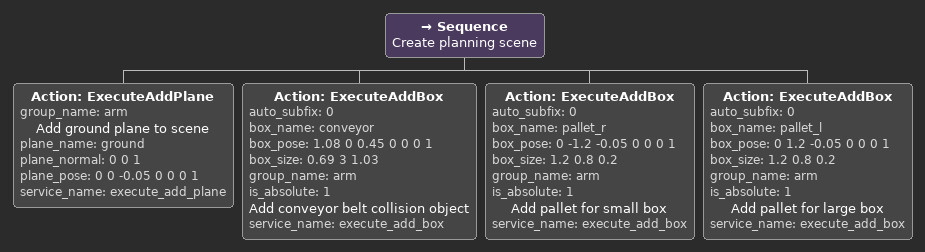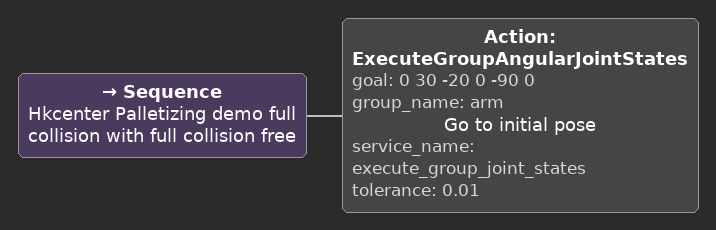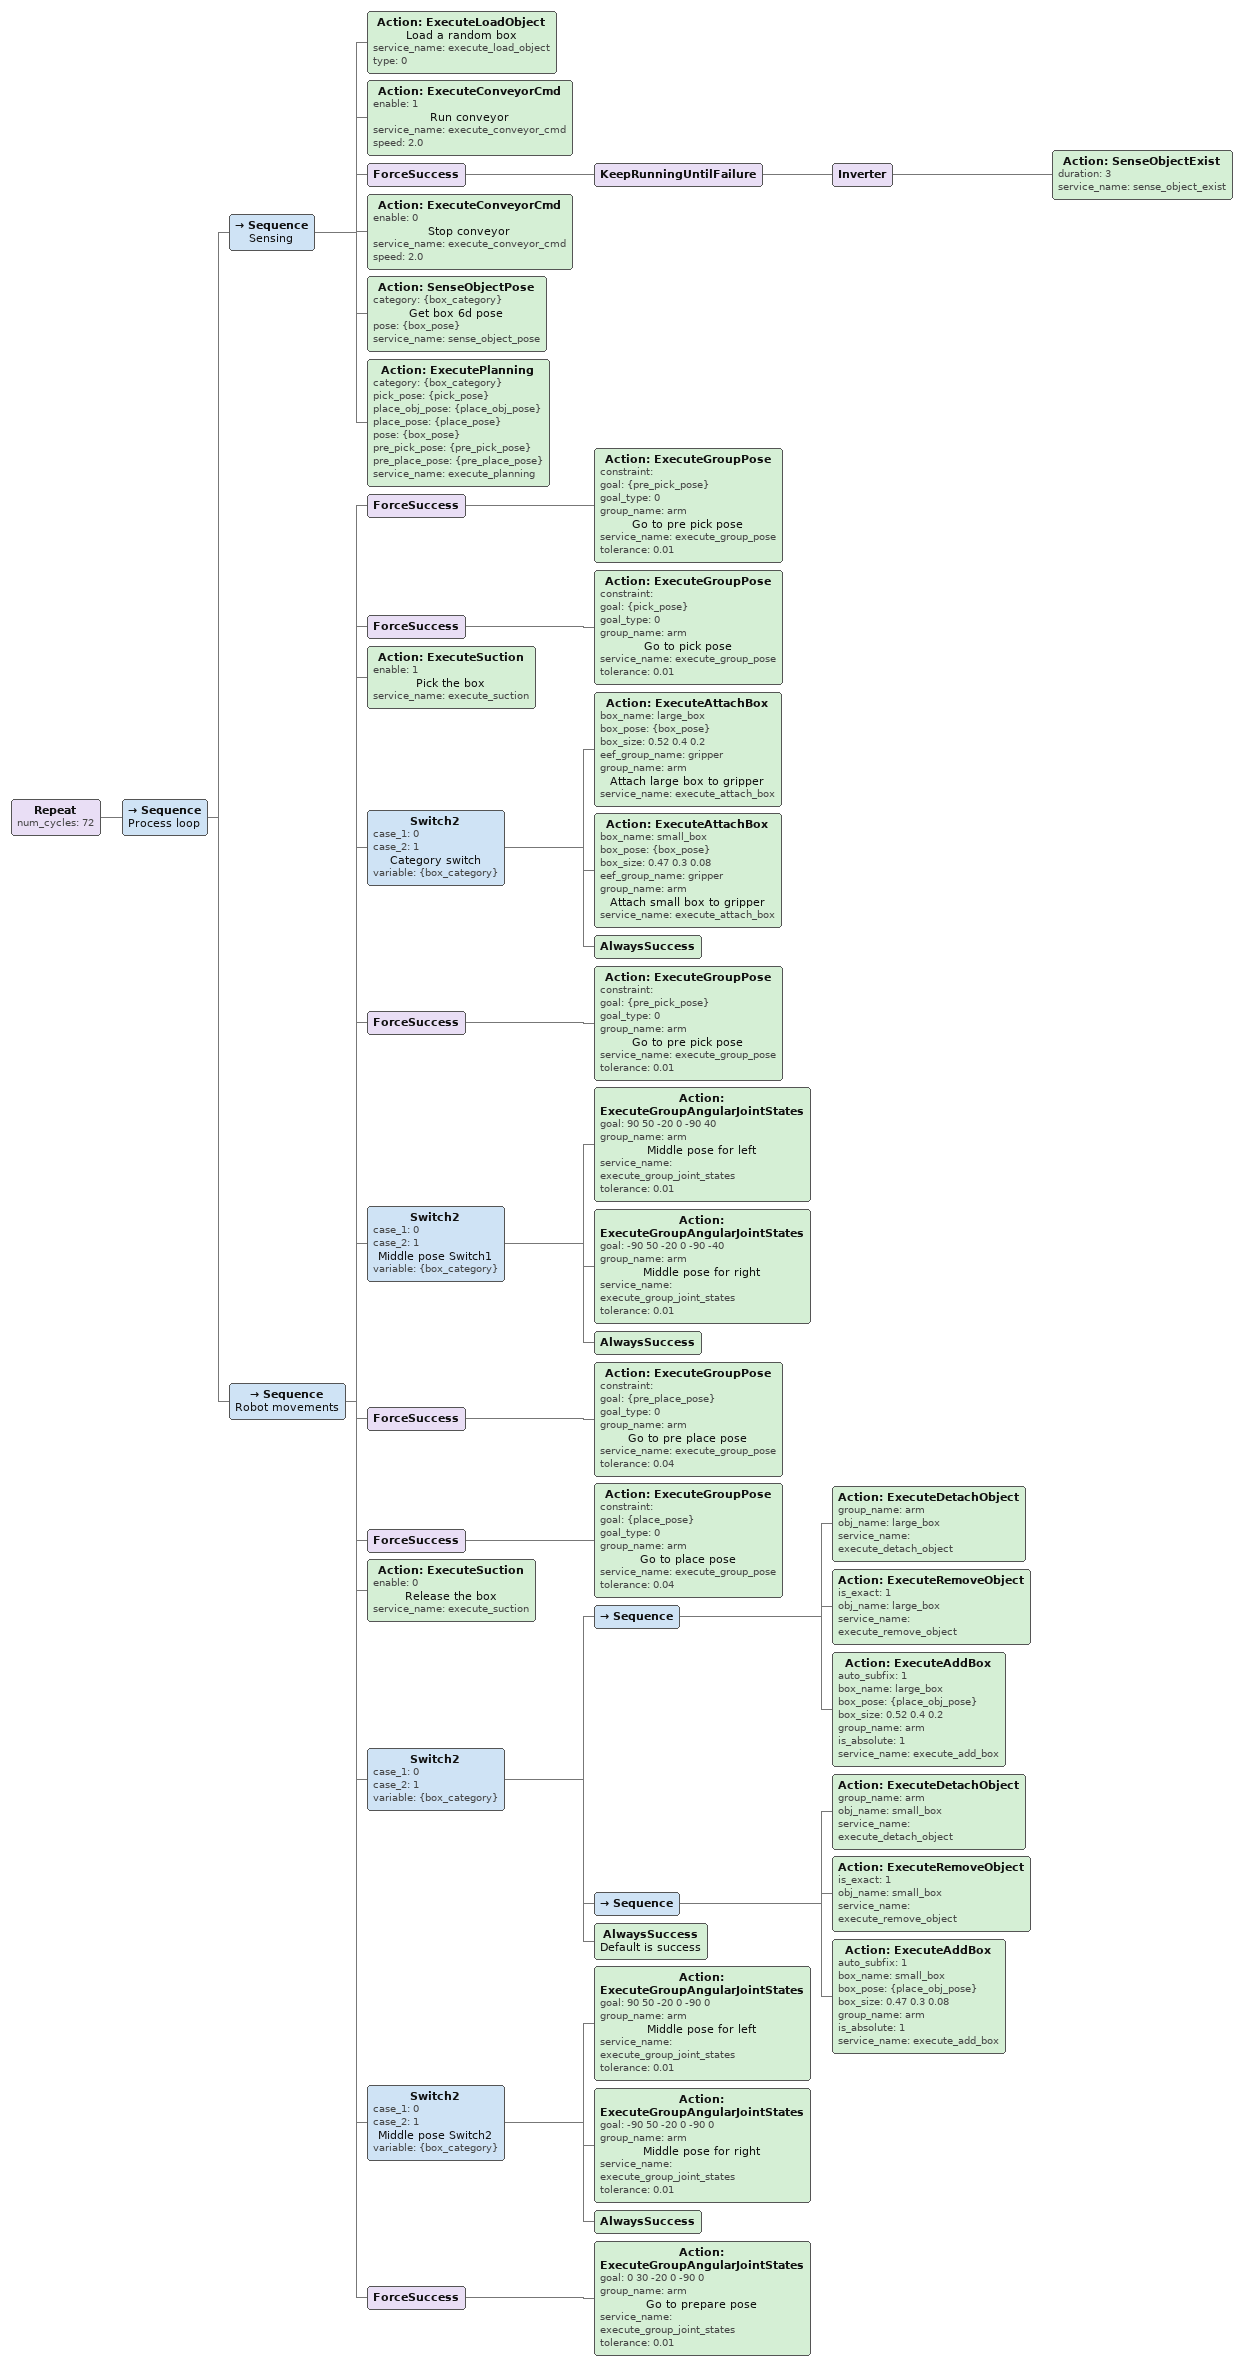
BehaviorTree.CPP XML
<Sequence name="Create planning scene">
    <Action ID="ExecuteAddPlane" group_name="arm" name="Add ground plane to scene" plane_name="ground" plane_normal="0 0 1" plane_pose="0 0 -0.05 0 0 0 1" service_name="execute_add_plane"/>
    <Action ID="ExecuteAddBox" auto_subfix="0" box_name="conveyor" box_pose="1.08 0 0.45 0 0 0 1" box_size="0.69 3 1.03" group_name="arm" is_absolute="1" name="Add conveyor belt collision object" service_name="execute_add_box"/>
    <Action ID="ExecuteAddBox" auto_subfix="0" box_name="pallet_r" box_pose="0 -1.2 -0.05 0 0 0 1" box_size="1.2 0.8 0.2" group_name="arm" is_absolute="1" name="Add pallet for small box" service_name="execute_add_box"/>
    <Action ID="ExecuteAddBox" auto_subfix="0" box_name="pallet_l" box_pose="0 1.2 -0.05 0 0 0 1" box_size="1.2 0.8 0.2" group_name="arm" is_absolute="1" name="Add pallet for large box" service_name="execute_add_box"/>
</Sequence>

<Sequence name="Hkcenter Palletizing demo full collision with full collision free">
    <Action ID="ExecuteGroupAngularJointStates" goal="0 30 -20 0 -90 0" group_name="arm" name="Go to initial pose" service_name="execute_group_joint_states" tolerance="0.01"/>
</Sequence>

<Repeat num_cycles="72">
    <Sequence name="Process loop">
        <Sequence name="Sensing">
            <Action ID="ExecuteLoadObject" name="Load a random box" service_name="execute_load_object" type="0"/>
            <Action ID="ExecuteConveyorCmd" enable="1" name="Run conveyor" service_name="execute_conveyor_cmd" speed="2.0"/>
            <ForceSuccess>
                <KeepRunningUntilFailure>
                    <Inverter>
                        <Action ID="SenseObjectExist" duration="3" service_name="sense_object_exist"/>
                    </Inverter>
                </KeepRunningUntilFailure>
            </ForceSuccess>
            <Action ID="ExecuteConveyorCmd" enable="0" name="Stop conveyor" service_name="execute_conveyor_cmd" speed="2.0"/>
            <Action ID="SenseObjectPose" category="{box_category}" name="Get box 6d pose" pose="{box_pose}" service_name="sense_object_pose"/>
            <Action ID="ExecutePlanning" category="{box_category}" pick_pose="{pick_pose}" place_obj_pose="{place_obj_pose}" place_pose="{place_pose}" pose="{box_pose}" pre_pick_pose="{pre_pick_pose}" pre_place_pose="{pre_place_pose}" service_name="execute_planning"/>
        </Sequence>
        <Sequence name="Robot movements">
            <ForceSuccess>
                <Action ID="ExecuteGroupPose" constraint="" goal="{pre_pick_pose}" goal_type="0" group_name="arm" name="Go to pre pick pose" service_name="execute_group_pose" tolerance="0.01"/>
            </ForceSuccess>
            <ForceSuccess>
                <Action ID="ExecuteGroupPose" constraint="" goal="{pick_pose}" goal_type="0" group_name="arm" name="Go to pick pose" service_name="execute_group_pose" tolerance="0.01"/>
            </ForceSuccess>
            <Action ID="ExecuteSuction" enable="1" name="Pick the box" service_name="execute_suction"/>
            <Switch2 case_1="0" case_2="1" name="Category switch" variable="{box_category}">
                <Action ID="ExecuteAttachBox" box_name="large_box" box_pose="{box_pose}" box_size="0.52 0.4 0.2" eef_group_name="gripper" group_name="arm" name="Attach large box to gripper" service_name="execute_attach_box"/>
                <Action ID="ExecuteAttachBox" box_name="small_box" box_pose="{box_pose}" box_size="0.47 0.3 0.08" eef_group_name="gripper" group_name="arm" name="Attach small box to gripper" service_name="execute_attach_box"/>
                <AlwaysSuccess/>
            </Switch2>
            <ForceSuccess>
                <Action ID="ExecuteGroupPose" constraint="" goal="{pre_pick_pose}" goal_type="0" group_name="arm" name="Go to pre pick pose" service_name="execute_group_pose" tolerance="0.01"/>
            </ForceSuccess>
            <Switch2 case_1="0" case_2="1" name="Middle pose Switch1" variable="{box_category}">
                <Action ID="ExecuteGroupAngularJointStates" goal="90 50 -20 0 -90 40" group_name="arm" name="Middle pose for left" service_name="execute_group_joint_states" tolerance="0.01"/>
                <Action ID="ExecuteGroupAngularJointStates" goal="-90 50 -20 0 -90 -40" group_name="arm" name="Middle pose for right" service_name="execute_group_joint_states" tolerance="0.01"/>
                <AlwaysSuccess/>
            </Switch2>
            <ForceSuccess>
                <Action ID="ExecuteGroupPose" constraint="" goal="{pre_place_pose}" goal_type="0" group_name="arm" name="Go to pre place pose" service_name="execute_group_pose" tolerance="0.04"/>
            </ForceSuccess>
            <ForceSuccess>
                <Action ID="ExecuteGroupPose" constraint="" goal="{place_pose}" goal_type="0" group_name="arm" name="Go to place pose" service_name="execute_group_pose" tolerance="0.04"/>
            </ForceSuccess>
            <Action ID="ExecuteSuction" enable="0" name="Release the box" service_name="execute_suction"/>
            <Switch2 case_1="0" case_2="1" variable="{box_category}">
                <Sequence>
                    <Action ID="ExecuteDetachObject" group_name="arm" obj_name="large_box" service_name="execute_detach_object"/>
                    <Action ID="ExecuteRemoveObject" is_exact="1" obj_name="large_box" service_name="execute_remove_object"/>
                    <Action ID="ExecuteAddBox" auto_subfix="1" box_name="large_box" box_pose="{place_obj_pose}" box_size="0.52 0.4 0.2" group_name="arm" is_absolute="1" service_name="execute_add_box"/>
                </Sequence>
                <Sequence>
                    <Action ID="ExecuteDetachObject" group_name="arm" obj_name="small_box" service_name="execute_detach_object"/>
                    <Action ID="ExecuteRemoveObject" is_exact="1" obj_name="small_box" service_name="execute_remove_object"/>
                    <Action ID="ExecuteAddBox" auto_subfix="1" box_name="small_box" box_pose="{place_obj_pose}" box_size="0.47 0.3 0.08" group_name="arm" is_absolute="1" service_name="execute_add_box"/>
                </Sequence>
                <AlwaysSuccess name="Default is success"/>
            </Switch2>
            <Switch2 case_1="0" case_2="1" name="Middle pose Switch2" variable="{box_category}">
                <Action ID="ExecuteGroupAngularJointStates" goal="90 50 -20 0 -90 0" group_name="arm" name="Middle pose for left" service_name="execute_group_joint_states" tolerance="0.01"/>
                <Action ID="ExecuteGroupAngularJointStates" goal="-90 50 -20 0 -90 0" group_name="arm" name="Middle pose for right" service_name="execute_group_joint_states" tolerance="0.01"/>
                <AlwaysSuccess/>
            </Switch2>
            <ForceSuccess>
                <Action ID="ExecuteGroupAngularJointStates" goal="0 30 -20 0 -90 0" group_name="arm" name="Go to prepare pose" service_name="execute_group_joint_states" tolerance="0.01"/>
            </ForceSuccess>
        </Sequence>
    </Sequence>
</Repeat>
